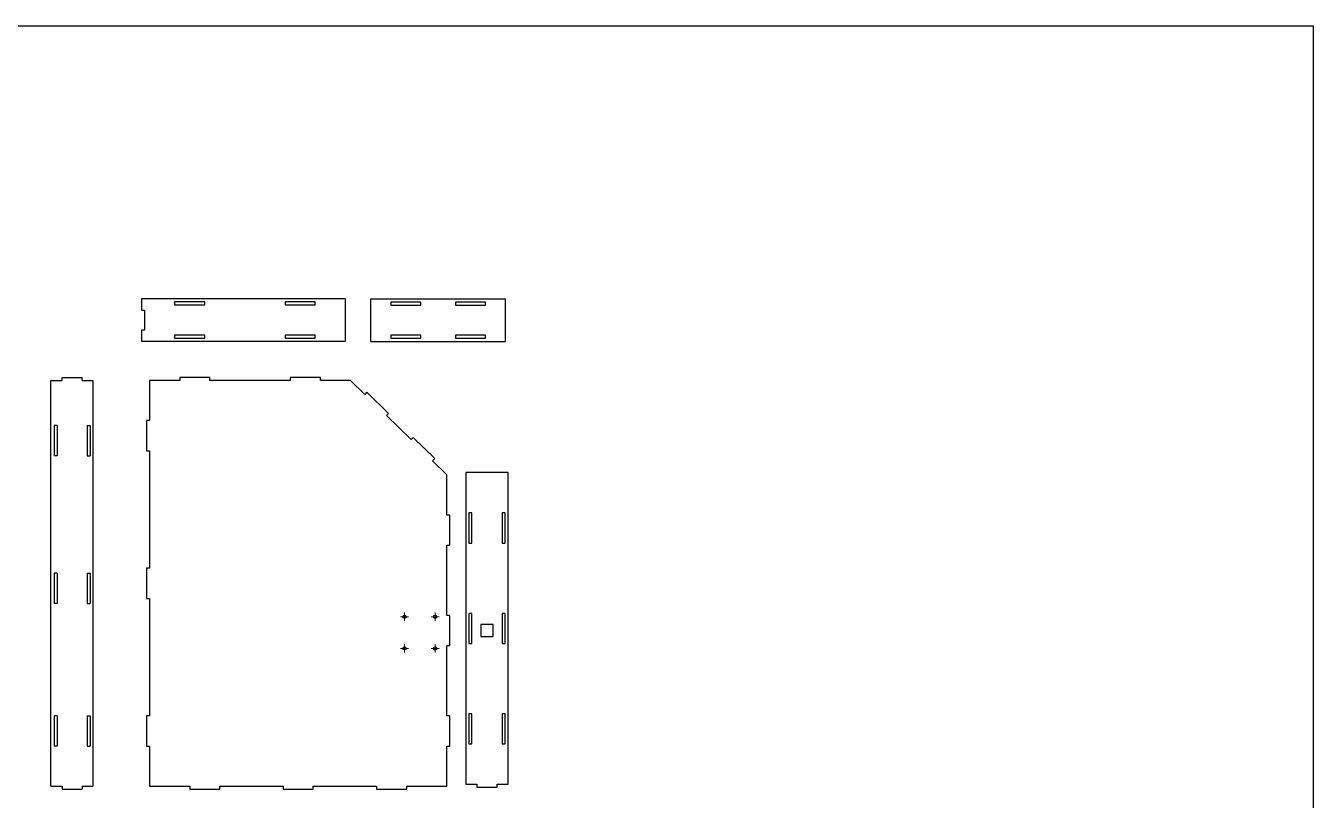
# Model space of a CAD drawing. Header units: millimetres. Extents: x 3605 to 6118, y -778 to 2197.
# Drawn here: x 4837 to 6118, y 1427 to 2197 of the extents above; entities that cross this region are included whole.
import ezdxf

# ---------------------------------------------------------------- set-up
doc = ezdxf.new("R2010")
doc.units = ezdxf.units.MM

# ---------------------------------------------------------------- blocks, each defined once
blk = doc.blocks.new('SW_CENTERMARKSYMBOL_1')
at = {"color": 0, "linetype": 'Continuous', "lineweight": 0}
for p, q in [((-0.5, 0), (-0.82, 0)), ((0, 0), (-0.5, 0)), ((0, 0.5), (0, 0.82)), ((0, 0), (0, 0.5)), ((0, 0), (0, -0.5)), ((0, 0), (0.5, 0)), ((0.5, 0), (0.82, 0)), ((0, -0.5), (0, -0.82))]:
    blk.add_line(p, q, dxfattribs=at)
blk = doc.blocks.new('SW_CENTERMARKSYMBOL_2')
at = {"color": 0, "linetype": 'Continuous', "lineweight": 0}
for p, q in [((-0.5, 0), (-0.82, 0)), ((0, 0), (-0.5, 0)), ((0, 0.5), (0, 0.82)), ((0, 0), (0, 0.5)), ((0, 0), (0, -0.5)), ((0, 0), (0.5, 0)), ((0.5, 0), (0.82, 0)), ((0, -0.5), (0, -0.82))]:
    blk.add_line(p, q, dxfattribs=at)
blk = doc.blocks.new('SW_CENTERMARKSYMBOL_3')
at = {"color": 0, "linetype": 'Continuous', "lineweight": 0}
for p, q in [((-0.5, 0), (-0.82, 0)), ((0, 0), (-0.5, 0)), ((0, 0.5), (0, 0.82)), ((0, 0), (0, 0.5)), ((0, 0), (0, -0.5)), ((0, 0), (0.5, 0)), ((0.5, 0), (0.82, 0)), ((0, -0.5), (0, -0.82))]:
    blk.add_line(p, q, dxfattribs=at)
blk = doc.blocks.new('SW_CENTERMARKSYMBOL_4')
at = {"color": 0, "linetype": 'Continuous', "lineweight": 0}
for p, q in [((-0.5, 0), (-0.82, 0)), ((0, 0), (-0.5, 0)), ((0, 0.5), (0, 0.82)), ((0, 0), (0, 0.5)), ((0, 0), (0, -0.5)), ((0, 0), (0.5, 0)), ((0.5, 0), (0.82, 0)), ((0, -0.5), (0, -0.82))]:
    blk.add_line(p, q, dxfattribs=at)

msp = doc.modelspace()

# ---------------------------------------------------------------- linework, layer by layer
at = {"color": 7, "linetype": 'Continuous', "lineweight": 25}
for p, q in [((4952.055, 1925.393), (4952.055, 1914.393)), ((5155.055, 1925.393), (4952.055, 1925.393)), ((5015.055, 1922.393), (4985.055, 1922.393)), ((4985.055, 1922.393), (4985.055, 1919.393)), ((5015.055, 1919.393), (5015.055, 1922.393)), ((5125.055, 1922.393), (5095.055, 1922.393)), ((5095.055, 1922.393), (5095.055, 1919.393)), ((5125.055, 1919.393), (5125.055, 1922.393)), ((5155.055, 1883.393), (5155.055, 1925.393)), ((5314.58, 1925.22), (5180.22, 1925.22)), ((5180.22, 1925.22), (5180.22, 1883.22)), ((5230.22, 1922.22), (5200.22, 1922.22)), ((5200.22, 1922.22), (5200.22, 1919.22)), ((5230.22, 1919.22), (5230.22, 1922.22)), ((5294.58, 1922.22), (5264.58, 1922.22)), ((5264.58, 1922.22), (5264.58, 1919.22)), ((5294.58, 1919.22), (5294.58, 1922.22)), ((5314.58, 1883.22), (5314.58, 1925.22)), ((4952.055, 1914.393), (4955.055, 1914.393)), ((4955.055, 1914.393), (4955.055, 1894.393)), ((4985.055, 1919.393), (5015.055, 1919.393)), ((5095.055, 1919.393), (5125.055, 1919.393)), ((5200.22, 1919.22), (5230.22, 1919.22)), ((5264.58, 1919.22), (5294.58, 1919.22)), ((4955.055, 1894.393), (4952.055, 1894.393)), ((4952.055, 1894.393), (4952.055, 1883.393)), ((5015.055, 1889.393), (4985.055, 1889.393)), ((4985.055, 1889.393), (4985.055, 1886.393)), ((4985.055, 1886.393), (5015.055, 1886.393)), ((5015.055, 1886.393), (5015.055, 1889.393)), ((5125.055, 1889.393), (5095.055, 1889.393)), ((5095.055, 1889.393), (5095.055, 1886.393)), ((5095.055, 1886.393), (5125.055, 1886.393)), ((5125.055, 1886.393), (5125.055, 1889.393)), ((5230.22, 1889.22), (5200.22, 1889.22)), ((5200.22, 1889.22), (5200.22, 1886.22)), ((5200.22, 1886.22), (5230.22, 1886.22)), ((5230.22, 1886.22), (5230.22, 1889.22)), ((5294.58, 1889.22), (5264.58, 1889.22)), ((5264.58, 1889.22), (5264.58, 1886.22)), ((5264.58, 1886.22), (5294.58, 1886.22)), ((5294.58, 1886.22), (5294.58, 1889.22)), ((4952.055, 1883.393), (5155.055, 1883.393)), ((5180.22, 1883.22), (5314.58, 1883.22)), ((4873.094, 1844.392), (4873.094, 1847.392)), ((4873.094, 1847.392), (4893.094, 1847.392)), ((4893.094, 1844.392), (4893.094, 1847.392)), ((4990.165, 1847.392), (4990.165, 1844.392)), ((5020.165, 1847.392), (4990.165, 1847.392)), ((5020.165, 1844.392), (5020.165, 1847.392)), ((5100.165, 1847.392), (5100.165, 1844.392)), ((5130.165, 1847.392), (5100.165, 1847.392)), ((5130.165, 1844.392), (5130.165, 1847.392)), ((4862.094, 1440.392), (4862.094, 1844.392)), ((4862.094, 1844.392), (4873.094, 1844.392)), ((4893.094, 1844.392), (4904.094, 1844.392)), ((4904.094, 1440.392), (4904.094, 1844.392)), ((4960.165, 1844.392), (4960.165, 1804.392)), ((4990.165, 1844.392), (4960.165, 1844.392)), ((5100.165, 1844.392), (5020.165, 1844.392)), ((5160.165, 1844.392), (5130.165, 1844.392)), ((5174.455, 1830.4), (5160.165, 1844.392)), ((5176.554, 1832.543), (5174.455, 1830.4)), ((5197.989, 1811.554), (5176.554, 1832.543)), ((5195.89, 1809.411), (5197.989, 1811.554)), ((5220.439, 1785.373), (5195.89, 1809.411)), ((4865.094, 1799.392), (4865.094, 1769.392)), ((4868.094, 1799.392), (4865.094, 1799.392)), ((4868.094, 1799.392), (4868.094, 1769.392)), ((4898.094, 1799.392), (4898.094, 1769.392)), ((4898.094, 1799.392), (4901.094, 1799.392)), ((4901.094, 1799.392), (4901.094, 1769.392)), ((4957.165, 1804.392), (4957.165, 1774.392)), ((4960.165, 1804.392), (4957.165, 1804.392)), ((5222.538, 1787.517), (5220.439, 1785.373)), ((5243.974, 1766.528), (5222.538, 1787.517)), ((4868.094, 1769.392), (4865.094, 1769.392)), ((4898.094, 1769.392), (4901.094, 1769.392)), ((4957.165, 1774.392), (4960.165, 1774.392)), ((4960.165, 1774.392), (4960.165, 1657.392)), ((5241.875, 1764.385), (5243.974, 1766.528)), ((5256.165, 1750.392), (5241.875, 1764.385)), ((5256.165, 1710.392), (5256.165, 1750.392)), ((5317.055, 1752.523), (5275.055, 1752.523)), ((5275.055, 1752.523), (5275.055, 1442.523)), ((5317.055, 1442.523), (5317.055, 1752.523)), ((5259.165, 1710.392), (5256.165, 1710.392)), ((5259.165, 1680.392), (5259.165, 1710.392)), ((5278.055, 1712.523), (5278.055, 1682.523)), ((5281.055, 1712.523), (5278.055, 1712.523)), ((5281.055, 1682.523), (5281.055, 1712.523)), ((5314.055, 1712.523), (5311.055, 1712.523)), ((5311.055, 1712.523), (5311.055, 1682.523)), ((5314.055, 1682.523), (5314.055, 1712.523)), ((5256.165, 1680.392), (5259.165, 1680.392)), ((5256.165, 1610.392), (5256.165, 1680.392)), ((5278.055, 1682.523), (5281.055, 1682.523)), ((5311.055, 1682.523), (5314.055, 1682.523)), ((4957.165, 1657.392), (4957.165, 1627.392)), ((4960.165, 1657.392), (4957.165, 1657.392)), ((4865.094, 1652.392), (4865.094, 1622.392)), ((4868.094, 1652.392), (4865.094, 1652.392)), ((4868.094, 1652.392), (4868.094, 1622.392)), ((4898.094, 1652.392), (4898.094, 1622.392)), ((4898.094, 1652.392), (4901.094, 1652.392)), ((4901.094, 1652.392), (4901.094, 1622.392)), ((4868.094, 1622.392), (4865.094, 1622.392)), ((4898.094, 1622.392), (4901.094, 1622.392)), ((4957.165, 1627.392), (4960.165, 1627.392)), ((4960.165, 1627.392), (4960.165, 1510.392)), ((5259.165, 1610.392), (5256.165, 1610.392)), ((5259.165, 1580.392), (5259.165, 1610.392)), ((5278.055, 1612.523), (5278.055, 1582.523)), ((5281.055, 1612.523), (5278.055, 1612.523)), ((5281.055, 1582.523), (5281.055, 1612.523)), ((5314.055, 1612.523), (5311.055, 1612.523)), ((5311.055, 1612.523), (5311.055, 1582.523)), ((5314.055, 1582.523), (5314.055, 1612.523)), ((5302.055, 1601.523), (5290.055, 1601.523)), ((5290.055, 1601.523), (5290.055, 1589.523)), ((5290.055, 1589.523), (5302.055, 1589.523)), ((5302.055, 1589.523), (5302.055, 1601.523)), ((5256.165, 1580.392), (5259.165, 1580.392)), ((5256.165, 1510.392), (5256.165, 1580.392)), ((5278.055, 1582.523), (5281.055, 1582.523)), ((5311.055, 1582.523), (5314.055, 1582.523)), ((5278.055, 1512.523), (5278.055, 1482.523)), ((5281.055, 1512.523), (5278.055, 1512.523)), ((5281.055, 1482.523), (5281.055, 1512.523)), ((5314.055, 1512.523), (5311.055, 1512.523)), ((5311.055, 1512.523), (5311.055, 1482.523)), ((5314.055, 1482.523), (5314.055, 1512.523)), ((4865.094, 1510.392), (4865.094, 1480.392)), ((4868.094, 1510.392), (4865.094, 1510.392)), ((4868.094, 1510.392), (4868.094, 1480.392)), ((4898.094, 1510.392), (4898.094, 1480.392)), ((4898.094, 1510.392), (4901.094, 1510.392)), ((4901.094, 1510.392), (4901.094, 1480.392)), ((4957.165, 1510.392), (4957.165, 1480.392)), ((4960.165, 1510.392), (4957.165, 1510.392)), ((5259.165, 1510.392), (5256.165, 1510.392)), ((5259.165, 1480.392), (5259.165, 1510.392)), ((4868.094, 1480.392), (4865.094, 1480.392)), ((4898.094, 1480.392), (4901.094, 1480.392)), ((4957.165, 1480.392), (4960.165, 1480.392)), ((4960.165, 1480.392), (4960.165, 1440.392)), ((5256.165, 1480.392), (5259.165, 1480.392)), ((5256.165, 1440.392), (5256.165, 1480.392)), ((5278.055, 1482.523), (5281.055, 1482.523)), ((5311.055, 1482.523), (5314.055, 1482.523)), ((4862.094, 1440.392), (4873.094, 1440.392)), ((4873.094, 1440.392), (4873.094, 1437.392)), ((4873.094, 1437.392), (4893.094, 1437.392)), ((4893.094, 1440.392), (4904.094, 1440.392)), ((4893.094, 1440.392), (4893.094, 1437.392)), ((4960.165, 1440.392), (5000.165, 1440.392)), ((5000.165, 1440.392), (5000.165, 1437.392)), ((5000.165, 1437.392), (5030.165, 1437.392)), ((5030.165, 1440.392), (5093.165, 1440.392)), ((5030.165, 1437.392), (5030.165, 1440.392)), ((5093.165, 1440.392), (5093.165, 1437.392)), ((5093.165, 1437.392), (5123.165, 1437.392)), ((5123.165, 1440.392), (5186.165, 1440.392)), ((5123.165, 1437.392), (5123.165, 1440.392)), ((5186.165, 1440.392), (5186.165, 1437.392)), ((5186.165, 1437.392), (5216.165, 1437.392)), ((5216.165, 1440.392), (5256.165, 1440.392)), ((5216.165, 1437.392), (5216.165, 1440.392)), ((5275.055, 1442.523), (5286.055, 1442.523)), ((5286.055, 1442.523), (5286.055, 1439.523)), ((5286.055, 1439.523), (5306.055, 1439.523)), ((5306.055, 1442.523), (5317.055, 1442.523)), ((5306.055, 1439.523), (5306.055, 1442.523))]:
    msp.add_line(p, q, dxfattribs=at)
msp.add_lwpolyline([(3605.331, 2197.285), (6118.409, 2197.285), (6118.409, -777.524), (3605.331, -777.524)], close=True)
for centre in [(5213.915, 1609.142), (5244.415, 1609.142), (5213.915, 1577.642), (5244.415, 1577.642)]:
    msp.add_circle(centre, 1.6, dxfattribs=at)

# ---------------------------------------------------------------- block references
at = {"color": 7, "linetype": 'Continuous', "lineweight": 0, "xscale": 5, "yscale": 5, "zscale": 5}
for name, p in [('SW_CENTERMARKSYMBOL_1', (5213.915, 1609.142)), ('SW_CENTERMARKSYMBOL_2', (5244.415, 1609.142)), ('SW_CENTERMARKSYMBOL_4', (5213.915, 1577.642)), ('SW_CENTERMARKSYMBOL_3', (5244.415, 1577.642))]:
    msp.add_blockref(name, p, dxfattribs=at)

doc.saveas('drawing.dxf')
